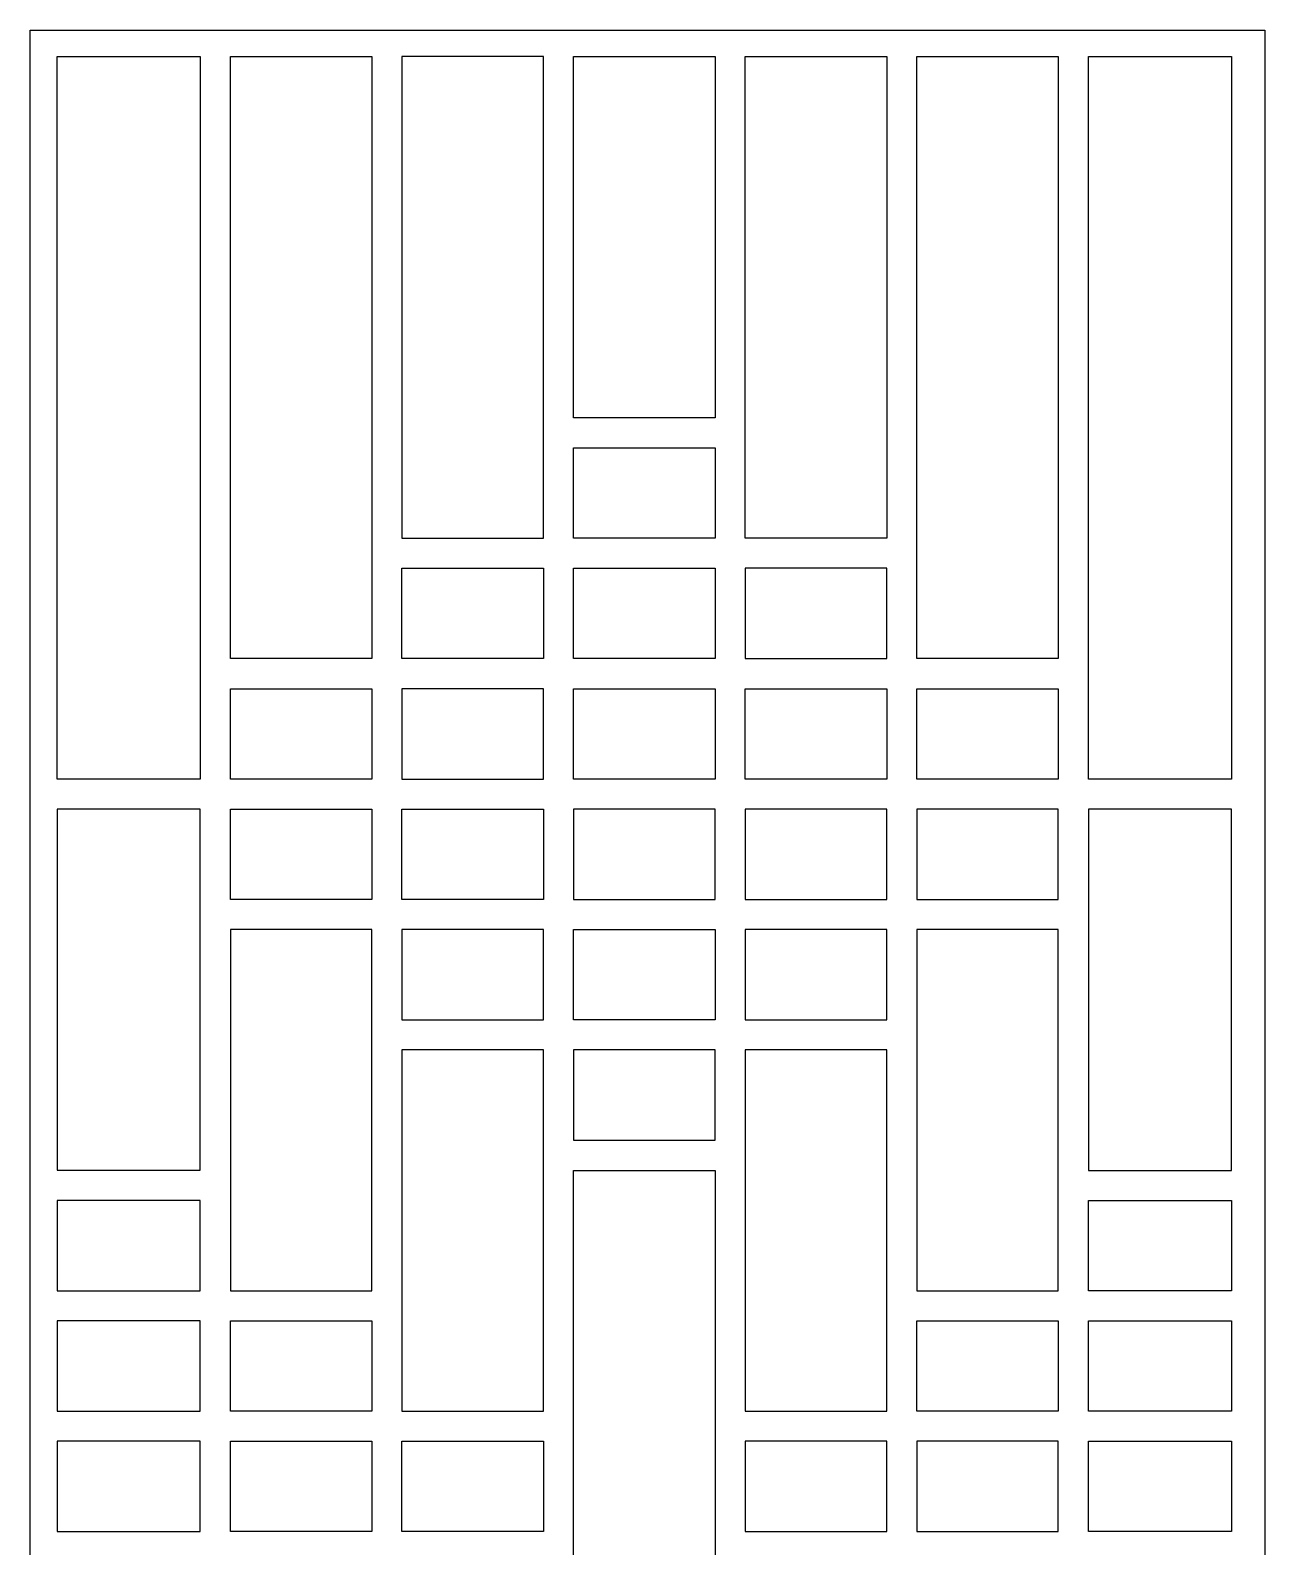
# Model space of a CAD drawing. Header units: centimetres. Extents: x -38 to 150, y -71 to 132.
# Drawn here: x 68.5 to 150.5, y 30.8 to 131.5 of the extents above; entities that cross this region are included whole.
import ezdxf

# ---------------------------------------------------------------- set-up
doc = ezdxf.new("R2010")
doc.units = ezdxf.units.CM
doc.header["$MEASUREMENT"] = 0
doc.layers.add('layer 1', color=7, linetype='Continuous')

msp = doc.modelspace()

# ---------------------------------------------------------------- linework, layer by layer
at = {"layer": 'layer 1', "color": 30}
for points, knots in [([(68.47246, -70.48552), (68.47246, -70.48552), (150.47246, -70.48552), (150.47246, -70.48552), (150.47246, -70.48552), (150.47246, -70.48552), (150.47246, 131.51458), (150.47246, 131.51458), (150.47246, 131.51458), (150.47246, 131.51458), (68.47246, 131.51458), (68.47246, 131.51458), (68.47246, 131.51458), (68.47246, 131.51458), (68.47246, -70.48552), (68.47246, -70.48552)], [0, 0, 0, 0, 0.2, 0.2, 0.2, 0.2, 0.4, 0.4, 0.4, 0.4, 0.6, 0.6, 0.6, 0.6, 1, 1, 1, 1]), ([(70.26091, 129.77183), (70.26091, 129.77183), (70.26091, 81.77182), (70.26091, 81.77182), (70.26091, 81.77182), (70.26091, 81.77182), (79.76093, 81.77182), (79.76093, 81.77182), (79.76093, 81.77182), (79.76093, 81.77182), (79.76093, 129.77182), (79.76093, 129.77182), (79.76093, 129.77182), (79.76093, 129.77182), (70.26091, 129.77183), (70.26091, 129.77183)], [0, 0, 0, 0, 0.2, 0.2, 0.2, 0.2, 0.4, 0.4, 0.4, 0.4, 0.6, 0.6, 0.6, 0.6, 1, 1, 1, 1]), ([(81.76093, 89.77183), (81.76093, 89.77183), (91.16093, 89.7718), (91.16093, 89.7718), (91.16093, 89.7718), (91.16093, 89.7718), (91.16093, 129.77182), (91.16093, 129.77182), (91.16093, 129.77182), (91.16093, 129.77182), (81.76093, 129.77182), (81.76093, 129.77182), (81.76093, 129.77182), (81.76093, 129.77182), (81.76093, 89.77183), (81.76093, 89.77183)], [0, 0, 0, 0, 0.2, 0.2, 0.2, 0.2, 0.4, 0.4, 0.4, 0.4, 0.6, 0.6, 0.6, 0.6, 1, 1, 1, 1]), ([(102.56093, 129.77182), (102.56093, 129.77182), (102.56088, 97.77181), (102.56088, 97.77181), (102.56088, 97.77181), (102.56088, 97.77181), (93.16092, 97.77181), (93.16092, 97.77181), (93.16092, 97.77181), (93.16092, 97.77181), (93.16093, 129.77182), (93.16093, 129.77182), (93.16093, 129.77182), (93.16093, 129.77182), (102.56093, 129.77182), (102.56093, 129.77182)], [0, 0, 0, 0, 0.2, 0.2, 0.2, 0.2, 0.4, 0.4, 0.4, 0.4, 0.6, 0.6, 0.6, 0.6, 1, 1, 1, 1]), ([(104.56093, 129.77182), (104.56093, 129.77182), (104.56093, 105.77181), (104.56093, 105.77181), (104.56093, 105.77181), (104.56093, 105.77181), (113.96093, 105.7718), (113.96093, 105.7718), (113.96093, 105.7718), (113.96093, 105.7718), (113.96093, 129.77182), (113.96093, 129.77182), (113.96093, 129.77182), (113.96093, 129.77182), (104.56093, 129.77182), (104.56093, 129.77182)], [0, 0, 0, 0, 0.2, 0.2, 0.2, 0.2, 0.4, 0.4, 0.4, 0.4, 0.6, 0.6, 0.6, 0.6, 1, 1, 1, 1]), ([(115.96092, 129.77182), (115.96092, 129.77182), (115.96093, 97.77182), (115.96093, 97.77182), (115.96093, 97.77182), (115.96093, 97.77182), (125.36093, 97.77182), (125.36093, 97.77182), (125.36093, 97.77182), (125.36093, 97.77182), (125.36093, 129.77182), (125.36093, 129.77182), (125.36093, 129.77182), (125.36093, 129.77182), (115.96092, 129.77182), (115.96092, 129.77182)], [0, 0, 0, 0, 0.2, 0.2, 0.2, 0.2, 0.4, 0.4, 0.4, 0.4, 0.6, 0.6, 0.6, 0.6, 1, 1, 1, 1]), ([(136.76092, 89.77181), (136.76092, 89.77181), (136.76092, 129.77182), (136.76092, 129.77182), (136.76092, 129.77182), (136.76092, 129.77182), (127.36092, 129.77182), (127.36092, 129.77182), (127.36092, 129.77182), (127.36092, 129.77182), (127.36093, 89.77181), (127.36093, 89.77181), (127.36093, 89.77181), (127.36093, 89.77181), (136.76092, 89.77181), (136.76092, 89.77181)], [0, 0, 0, 0, 0.2, 0.2, 0.2, 0.2, 0.4, 0.4, 0.4, 0.4, 0.6, 0.6, 0.6, 0.6, 1, 1, 1, 1]), ([(138.7609, 129.77182), (138.7609, 129.77182), (138.76092, 81.77182), (138.76092, 81.77182), (138.76092, 81.77182), (138.76092, 81.77182), (148.26094, 81.77182), (148.26094, 81.77182), (148.26094, 81.77182), (148.26094, 81.77182), (148.26094, 129.77182), (148.26094, 129.77182), (148.26094, 129.77182), (148.26094, 129.77182), (138.7609, 129.77182), (138.7609, 129.77182)], [0, 0, 0, 0, 0.2, 0.2, 0.2, 0.2, 0.4, 0.4, 0.4, 0.4, 0.6, 0.6, 0.6, 0.6, 1, 1, 1, 1]), ([(104.56096, 103.77181), (104.56096, 103.77181), (104.56093, 97.77181), (104.56093, 97.77181), (104.56093, 97.77181), (104.56093, 97.77181), (113.96093, 97.77179), (113.96093, 97.77179), (113.96093, 97.77179), (113.96093, 97.77179), (113.96093, 103.77181), (113.96093, 103.77181), (113.96093, 103.77181), (113.96093, 103.77181), (104.56096, 103.77181), (104.56096, 103.77181)], [0, 0, 0, 0, 0.2, 0.2, 0.2, 0.2, 0.4, 0.4, 0.4, 0.4, 0.6, 0.6, 0.6, 0.6, 1, 1, 1, 1]), ([(93.16093, 95.77181), (93.16093, 95.77181), (93.16088, 89.77181), (93.16088, 89.77181), (93.16088, 89.77181), (93.16088, 89.77181), (102.56093, 89.77182), (102.56093, 89.77182), (102.56093, 89.77182), (102.56093, 89.77182), (102.56092, 95.77181), (102.56092, 95.77181), (102.56092, 95.77181), (102.56092, 95.77181), (93.16093, 95.77181), (93.16093, 95.77181)], [0, 0, 0, 0, 0.2, 0.2, 0.2, 0.2, 0.4, 0.4, 0.4, 0.4, 0.6, 0.6, 0.6, 0.6, 1, 1, 1, 1]), ([(104.56093, 89.77182), (104.56093, 89.77182), (113.96092, 89.77181), (113.96092, 89.77181), (113.96092, 89.77181), (113.96092, 89.77181), (113.96093, 95.77181), (113.96093, 95.77181), (113.96093, 95.77181), (113.96093, 95.77181), (104.57093, 95.77181), (104.57093, 95.77181), (104.57093, 95.77181), (104.57093, 95.77181), (104.57091, 95.77181), (104.57091, 95.77181), (104.57091, 95.77181), (104.57091, 95.77181), (104.56093, 95.77181), (104.56093, 95.77181), (104.56093, 95.77181), (104.56093, 95.77181), (104.56093, 89.77182), (104.56093, 89.77182)], [0, 0, 0, 0, 0.142857143, 0.142857143, 0.142857143, 0.142857143, 0.285714286, 0.285714286, 0.285714286, 0.285714286, 0.428571429, 0.428571429, 0.428571429, 0.428571429, 0.571428571, 0.571428571, 0.571428571, 0.571428571, 0.714285714, 0.714285714, 0.714285714, 0.714285714, 1, 1, 1, 1]), ([(125.36093, 89.7718), (125.36093, 89.7718), (115.96094, 89.77179), (115.96094, 89.77179), (115.96094, 89.77179), (115.96094, 89.77179), (115.96093, 95.77179), (115.96093, 95.77179), (115.96093, 95.77179), (119.09426, 95.77179), (122.2276, 95.77179), (125.36093, 95.77179), (125.36093, 95.77179), (125.36093, 95.77179), (125.36093, 89.7718), (125.36093, 89.7718)], [0, 0, 0, 0, 0.2, 0.2, 0.2, 0.2, 0.4, 0.4, 0.4, 0.4, 0.6, 0.6, 0.6, 0.6, 1, 1, 1, 1]), ([(81.76091, 87.77181), (81.76091, 87.77181), (81.76093, 81.7718), (81.76093, 81.7718), (81.76093, 81.7718), (81.76093, 81.7718), (91.16093, 81.7718), (91.16093, 81.7718), (91.16093, 81.7718), (91.16093, 81.7718), (91.16093, 87.77181), (91.16093, 87.77181), (91.16093, 87.77181), (91.16093, 87.77181), (81.76091, 87.77181), (81.76091, 87.77181)], [0, 0, 0, 0, 0.2, 0.2, 0.2, 0.2, 0.4, 0.4, 0.4, 0.4, 0.6, 0.6, 0.6, 0.6, 1, 1, 1, 1]), ([(93.16093, 81.77181), (93.16093, 81.77181), (93.16093, 87.77181), (93.16093, 87.77181), (93.16093, 87.77181), (93.16093, 87.77181), (102.56093, 87.7718), (102.56093, 87.7718), (102.56093, 87.7718), (102.56093, 87.7718), (102.56092, 81.77181), (102.56092, 81.77181), (102.56092, 81.77181), (102.56092, 81.77181), (93.16093, 81.77181), (93.16093, 81.77181)], [0, 0, 0, 0, 0.2, 0.2, 0.2, 0.2, 0.4, 0.4, 0.4, 0.4, 0.6, 0.6, 0.6, 0.6, 1, 1, 1, 1]), ([(104.56092, 87.77181), (104.56092, 87.77181), (104.56094, 81.7718), (104.56094, 81.7718), (104.56094, 81.7718), (104.56094, 81.7718), (113.96093, 81.7718), (113.96093, 81.7718), (113.96093, 81.7718), (113.96093, 81.7718), (113.96093, 87.77181), (113.96093, 87.77181), (113.96093, 87.77181), (113.96093, 87.77181), (104.56092, 87.77181), (104.56092, 87.77181)], [0, 0, 0, 0, 0.2, 0.2, 0.2, 0.2, 0.4, 0.4, 0.4, 0.4, 0.6, 0.6, 0.6, 0.6, 1, 1, 1, 1]), ([(115.96095, 87.77181), (115.96095, 87.77181), (115.96092, 81.7718), (115.96092, 81.7718), (115.96092, 81.7718), (115.96092, 81.7718), (125.36093, 81.7718), (125.36093, 81.7718), (125.36093, 81.7718), (125.36093, 81.7718), (125.36093, 87.77188), (125.36093, 87.77188), (125.36093, 87.77188), (125.36093, 87.77188), (115.96095, 87.77181), (115.96095, 87.77181)], [0, 0, 0, 0, 0.2, 0.2, 0.2, 0.2, 0.4, 0.4, 0.4, 0.4, 0.6, 0.6, 0.6, 0.6, 1, 1, 1, 1]), ([(127.36093, 87.77181), (127.36093, 87.77181), (127.36091, 81.7718), (127.36091, 81.7718), (127.36091, 81.7718), (127.36091, 81.7718), (136.76093, 81.7718), (136.76093, 81.7718), (136.76093, 81.7718), (136.76093, 81.7718), (136.76094, 87.77181), (136.76094, 87.77181), (136.76094, 87.77181), (136.76094, 87.77181), (127.36093, 87.77181), (127.36093, 87.77181)], [0, 0, 0, 0, 0.2, 0.2, 0.2, 0.2, 0.4, 0.4, 0.4, 0.4, 0.6, 0.6, 0.6, 0.6, 1, 1, 1, 1]), ([(70.26091, 55.78004), (70.26091, 55.78004), (70.26091, 79.77185), (70.26091, 79.77185), (70.26091, 79.77185), (70.26091, 79.77185), (79.76093, 79.7719), (79.76093, 79.7719), (79.76093, 79.7719), (79.76093, 79.7719), (79.76092, 55.78004), (79.76092, 55.78004), (79.76092, 55.78004), (79.76092, 55.78004), (70.26091, 55.78004), (70.26091, 55.78004)], [0, 0, 0, 0, 0.2, 0.2, 0.2, 0.2, 0.4, 0.4, 0.4, 0.4, 0.6, 0.6, 0.6, 0.6, 1, 1, 1, 1]), ([(81.76093, 73.77183), (81.76093, 73.77183), (91.16093, 73.77183), (91.16093, 73.77183), (91.16093, 73.77183), (91.16093, 73.77183), (91.16093, 79.77181), (91.16093, 79.77181), (91.16093, 79.77181), (91.16093, 79.77181), (81.76093, 79.77183), (81.76093, 79.77183), (81.76093, 79.77183), (81.76093, 79.77183), (81.76093, 73.77183), (81.76093, 73.77183)], [0, 0, 0, 0, 0.2, 0.2, 0.2, 0.2, 0.4, 0.4, 0.4, 0.4, 0.6, 0.6, 0.6, 0.6, 1, 1, 1, 1]), ([(93.16092, 73.77183), (93.16092, 73.77183), (102.56093, 73.77183), (102.56093, 73.77183), (102.56093, 73.77183), (102.56093, 73.77183), (102.56093, 79.77181), (102.56093, 79.77181), (102.56093, 79.77181), (102.56093, 79.77181), (93.16092, 79.77185), (93.16092, 79.77185), (93.16092, 79.77185), (93.16092, 79.77185), (93.16092, 73.77183), (93.16092, 73.77183)], [0, 0, 0, 0, 0.2, 0.2, 0.2, 0.2, 0.4, 0.4, 0.4, 0.4, 0.6, 0.6, 0.6, 0.6, 1, 1, 1, 1]), ([(104.56092, 73.77179), (104.56092, 73.77179), (104.56094, 79.7718), (104.56094, 79.7718), (104.56094, 79.7718), (104.56094, 79.7718), (113.96093, 79.7718), (113.96093, 79.7718), (113.96093, 79.7718), (113.96093, 79.7718), (113.96093, 73.77179), (113.96093, 73.77179), (113.96093, 73.77179), (113.96093, 73.77179), (104.56092, 73.77179), (104.56092, 73.77179)], [0, 0, 0, 0, 0.2, 0.2, 0.2, 0.2, 0.4, 0.4, 0.4, 0.4, 0.6, 0.6, 0.6, 0.6, 1, 1, 1, 1]), ([(115.96098, 73.77179), (115.96098, 73.77179), (115.96095, 79.7718), (115.96095, 79.7718), (115.96095, 79.7718), (115.96095, 79.7718), (125.36096, 79.7718), (125.36096, 79.7718), (125.36096, 79.7718), (125.36096, 79.7718), (125.36096, 73.77172), (125.36096, 73.77172), (125.36096, 73.77172), (125.36096, 73.77172), (115.96098, 73.77179), (115.96098, 73.77179)], [0, 0, 0, 0, 0.2, 0.2, 0.2, 0.2, 0.4, 0.4, 0.4, 0.4, 0.6, 0.6, 0.6, 0.6, 1, 1, 1, 1]), ([(136.76094, 73.77183), (136.76094, 73.77183), (127.36092, 73.77183), (127.36092, 73.77183), (127.36092, 73.77183), (127.36092, 73.77183), (127.36092, 79.77185), (127.36092, 79.77185), (127.36092, 79.77185), (127.36092, 79.77185), (136.76093, 79.77178), (136.76093, 79.77178), (136.76093, 79.77178), (136.76093, 79.77178), (136.76094, 73.77183), (136.76094, 73.77183)], [0, 0, 0, 0, 0.2, 0.2, 0.2, 0.2, 0.4, 0.4, 0.4, 0.4, 0.6, 0.6, 0.6, 0.6, 1, 1, 1, 1]), ([(138.76094, 55.7718), (138.76094, 55.7718), (138.76093, 79.77178), (138.76093, 79.77178), (138.76093, 79.77178), (138.76093, 79.77178), (148.26091, 79.77181), (148.26091, 79.77181), (148.26091, 79.77181), (148.26091, 79.77181), (148.2609, 55.7718), (148.2609, 55.7718), (148.2609, 55.7718), (148.2609, 55.7718), (138.76094, 55.7718), (138.76094, 55.7718)], [0, 0, 0, 0, 0.2, 0.2, 0.2, 0.2, 0.4, 0.4, 0.4, 0.4, 0.6, 0.6, 0.6, 0.6, 1, 1, 1, 1]), ([(81.76093, 71.77183), (81.76093, 71.77183), (91.16093, 71.77183), (91.16093, 71.77183), (91.16093, 71.77183), (91.16093, 71.77183), (91.16093, 47.77177), (91.16093, 47.77177), (91.16093, 47.77177), (91.16093, 47.77177), (81.76093, 47.77178), (81.76093, 47.77178), (81.76093, 47.77178), (81.76093, 47.77178), (81.76093, 71.77183), (81.76093, 71.77183)], [0, 0, 0, 0, 0.2, 0.2, 0.2, 0.2, 0.4, 0.4, 0.4, 0.4, 0.6, 0.6, 0.6, 0.6, 1, 1, 1, 1]), ([(93.16093, 71.77181), (93.16093, 71.77181), (102.56094, 71.77183), (102.56094, 71.77183), (102.56094, 71.77183), (102.56094, 71.77183), (102.56093, 65.77183), (102.56093, 65.77183), (102.56093, 65.77183), (102.56093, 65.77183), (93.16093, 65.77183), (93.16093, 65.77183), (93.16093, 65.77183), (93.16093, 65.77183), (93.16093, 71.77181), (93.16093, 71.77181)], [0, 0, 0, 0, 0.2, 0.2, 0.2, 0.2, 0.4, 0.4, 0.4, 0.4, 0.6, 0.6, 0.6, 0.6, 1, 1, 1, 1]), ([(104.56094, 71.77184), (104.56094, 71.77184), (104.56096, 65.77178), (104.56096, 65.77178), (104.56096, 65.77178), (104.56096, 65.77178), (113.96095, 65.77178), (113.96095, 65.77178), (113.96095, 65.77178), (113.96095, 65.77178), (113.96095, 71.77179), (113.96095, 71.77179), (113.96095, 71.77179), (113.96095, 71.77179), (104.56094, 71.77184), (104.56094, 71.77184)], [0, 0, 0, 0, 0.2, 0.2, 0.2, 0.2, 0.4, 0.4, 0.4, 0.4, 0.6, 0.6, 0.6, 0.6, 1, 1, 1, 1]), ([(125.36093, 71.77178), (125.36093, 71.77178), (125.36093, 65.77183), (125.36093, 65.77183), (125.36093, 65.77183), (125.36093, 65.77183), (115.96092, 65.77182), (115.96092, 65.77182), (115.96092, 65.77182), (115.96092, 65.77182), (115.96092, 71.77183), (115.96092, 71.77183), (115.96092, 71.77183), (115.96092, 71.77183), (125.36093, 71.77178), (125.36093, 71.77178)], [0, 0, 0, 0, 0.2, 0.2, 0.2, 0.2, 0.4, 0.4, 0.4, 0.4, 0.6, 0.6, 0.6, 0.6, 1, 1, 1, 1]), ([(127.36092, 47.77177), (127.36092, 47.77177), (127.36092, 71.77188), (127.36092, 71.77188), (127.36092, 71.77188), (127.36092, 71.77188), (136.76094, 71.77183), (136.76094, 71.77183), (136.76094, 71.77183), (136.76094, 71.77183), (136.76094, 47.77177), (136.76094, 47.77177), (136.76094, 47.77177), (136.76094, 47.77177), (127.36092, 47.77177), (127.36092, 47.77177)], [0, 0, 0, 0, 0.2, 0.2, 0.2, 0.2, 0.4, 0.4, 0.4, 0.4, 0.6, 0.6, 0.6, 0.6, 1, 1, 1, 1]), ([(93.16093, 39.77177), (93.16093, 39.77177), (93.16094, 63.77183), (93.16094, 63.77183), (93.16094, 63.77183), (93.16094, 63.77183), (102.56093, 63.77189), (102.56093, 63.77189), (102.56093, 63.77189), (102.56093, 56.1052), (102.56093, 47.43849), (102.56093, 39.77177), (102.56093, 39.77177), (102.56093, 39.77177), (93.16093, 39.77177), (93.16093, 39.77177)], [0, 0, 0, 0, 0.2, 0.2, 0.2, 0.2, 0.4, 0.4, 0.4, 0.4, 0.6, 0.6, 0.6, 0.6, 1, 1, 1, 1]), ([(113.96093, 57.77183), (113.96093, 57.77183), (104.56093, 57.77183), (104.56093, 57.77183), (104.56093, 57.77183), (104.56093, 57.77183), (104.56093, 63.77183), (104.56093, 63.77183), (104.56093, 63.77183), (104.56093, 63.77183), (104.57092, 63.77183), (104.57092, 63.77183), (104.57092, 63.77183), (104.57092, 63.77183), (104.57093, 63.77183), (104.57093, 63.77183), (104.57093, 63.77183), (104.57093, 63.77183), (113.96093, 63.77189), (113.96093, 63.77189), (113.96093, 63.77189), (113.96093, 63.77189), (113.96093, 57.77183), (113.96093, 57.77183)], [0, 0, 0, 0, 0.142857143, 0.142857143, 0.142857143, 0.142857143, 0.285714286, 0.285714286, 0.285714286, 0.285714286, 0.428571429, 0.428571429, 0.428571429, 0.428571429, 0.571428571, 0.571428571, 0.571428571, 0.571428571, 0.714285714, 0.714285714, 0.714285714, 0.714285714, 1, 1, 1, 1]), ([(115.96095, 39.77177), (115.96095, 47.77183), (115.96093, 55.77186), (115.96093, 63.77188), (115.96093, 63.77188), (115.96093, 63.77188), (125.36093, 63.77183), (125.36093, 63.77183), (125.36093, 63.77183), (125.36093, 55.77182), (125.36093, 47.77181), (125.36093, 39.77177), (125.36093, 39.77177), (125.36093, 39.77177), (115.96095, 39.77177), (115.96095, 39.77177)], [0, 0, 0, 0, 0.2, 0.2, 0.2, 0.2, 0.4, 0.4, 0.4, 0.4, 0.6, 0.6, 0.6, 0.6, 1, 1, 1, 1]), ([(113.96093, 5.77175), (113.96093, 22.43841), (113.96093, 39.10517), (113.96093, 55.77183), (113.96093, 55.77183), (113.96093, 55.77183), (104.5609, 55.77183), (104.5609, 55.77183), (104.5609, 55.77183), (104.5609, 39.10514), (104.5609, 22.43844), (104.5609, 5.77175), (104.5609, 5.77175), (104.5609, 5.77175), (113.96093, 5.77175), (113.96093, 5.77175)], [0, 0, 0, 0, 0.2, 0.2, 0.2, 0.2, 0.4, 0.4, 0.4, 0.4, 0.6, 0.6, 0.6, 0.6, 1, 1, 1, 1]), ([(70.2609, 47.7718), (70.2609, 47.7718), (70.26093, 53.7718), (70.26093, 53.7718), (70.26093, 53.7718), (70.26093, 53.7718), (79.76228, 53.7718), (79.76228, 53.7718), (79.76228, 53.7718), (79.76228, 53.7718), (79.76231, 47.7718), (79.76231, 47.7718), (79.76231, 47.7718), (79.76231, 47.7718), (70.2609, 47.7718), (70.2609, 47.7718)], [0, 0, 0, 0, 0.2, 0.2, 0.2, 0.2, 0.4, 0.4, 0.4, 0.4, 0.6, 0.6, 0.6, 0.6, 1, 1, 1, 1]), ([(148.26234, 47.7718), (148.26234, 47.7718), (148.26231, 53.7718), (148.26231, 53.7718), (148.26231, 53.7718), (148.26231, 53.7718), (138.76096, 53.7718), (138.76096, 53.7718), (138.76096, 53.7718), (138.76096, 53.7718), (138.76093, 47.7718), (138.76093, 47.7718), (138.76093, 47.7718), (138.76093, 47.7718), (148.26234, 47.7718), (148.26234, 47.7718)], [0, 0, 0, 0, 0.2, 0.2, 0.2, 0.2, 0.4, 0.4, 0.4, 0.4, 0.6, 0.6, 0.6, 0.6, 1, 1, 1, 1]), ([(70.2609, 39.77181), (70.2609, 39.77181), (70.2609, 45.77179), (70.2609, 45.77179), (70.2609, 45.77179), (70.2609, 45.77179), (70.27099, 45.7718), (70.27099, 45.7718), (70.27099, 45.7718), (70.27099, 45.7718), (70.27101, 45.7718), (70.27101, 45.7718), (70.27101, 45.7718), (70.27101, 45.7718), (79.76231, 45.77177), (79.76231, 45.77177), (79.76231, 45.77177), (79.76231, 45.77177), (79.76231, 39.77181), (79.76231, 39.77181), (79.76231, 39.77181), (79.76231, 39.77181), (70.2609, 39.77181), (70.2609, 39.77181)], [0, 0, 0, 0, 0.142857143, 0.142857143, 0.142857143, 0.142857143, 0.285714286, 0.285714286, 0.285714286, 0.285714286, 0.428571429, 0.428571429, 0.428571429, 0.428571429, 0.571428571, 0.571428571, 0.571428571, 0.571428571, 0.714285714, 0.714285714, 0.714285714, 0.714285714, 1, 1, 1, 1]), ([(81.7623, 45.77177), (81.7623, 45.77177), (81.76231, 39.77178), (81.76231, 39.77178), (81.76231, 39.77178), (81.76231, 39.77178), (91.16231, 39.77177), (91.16231, 39.77177), (91.16231, 39.77177), (91.16231, 39.77177), (91.16231, 45.77177), (91.16231, 45.77177), (91.16231, 45.77177), (91.16231, 45.77177), (81.7623, 45.77177), (81.7623, 45.77177)], [0, 0, 0, 0, 0.2, 0.2, 0.2, 0.2, 0.4, 0.4, 0.4, 0.4, 0.6, 0.6, 0.6, 0.6, 1, 1, 1, 1]), ([(127.36093, 45.77176), (127.36093, 45.77176), (127.36093, 39.77176), (127.36093, 39.77176), (127.36093, 39.77176), (127.36093, 39.77176), (136.76093, 39.77177), (136.76093, 39.77177), (136.76093, 39.77177), (136.76093, 39.77177), (136.76092, 45.77176), (136.76092, 45.77176), (136.76092, 45.77176), (136.76092, 45.77176), (127.36093, 45.77176), (127.36093, 45.77176)], [0, 0, 0, 0, 0.2, 0.2, 0.2, 0.2, 0.4, 0.4, 0.4, 0.4, 0.6, 0.6, 0.6, 0.6, 1, 1, 1, 1]), ([(148.26234, 39.77181), (148.26234, 39.77181), (148.26234, 45.7718), (148.26234, 45.7718), (148.26234, 45.7718), (148.26234, 45.7718), (148.25225, 45.7718), (148.25225, 45.7718), (148.25225, 45.7718), (148.25225, 45.7718), (148.25223, 45.7718), (148.25223, 45.7718), (148.25223, 45.7718), (148.25223, 45.7718), (138.77104, 45.7718), (138.77104, 45.7718), (138.77104, 45.7718), (138.77104, 45.7718), (138.77102, 45.7718), (138.77102, 45.7718), (138.77102, 45.7718), (138.77102, 45.7718), (138.76093, 45.7718), (138.76093, 45.7718), (138.76093, 45.7718), (138.76093, 45.7718), (138.76093, 39.77181), (138.76093, 39.77181), (138.76093, 39.77181), (138.76093, 39.77181), (148.26234, 39.77181), (148.26234, 39.77181)], [0, 0, 0, 0, 0.111111111, 0.111111111, 0.111111111, 0.111111111, 0.222222222, 0.222222222, 0.222222222, 0.222222222, 0.333333333, 0.333333333, 0.333333333, 0.333333333, 0.444444444, 0.444444444, 0.444444444, 0.444444444, 0.555555556, 0.555555556, 0.555555556, 0.555555556, 0.666666667, 0.666666667, 0.666666667, 0.666666667, 0.777777778, 0.777777778, 0.777777778, 0.777777778, 1, 1, 1, 1]), ([(70.26091, 31.77179), (70.26091, 31.77179), (70.26089, 37.7718), (70.26089, 37.7718), (70.26089, 37.7718), (70.26089, 37.7718), (79.76231, 37.7718), (79.76231, 37.7718), (79.76231, 37.7718), (79.76231, 37.7718), (79.76229, 31.77179), (79.76229, 31.77179), (79.76229, 31.77179), (79.76229, 31.77179), (70.26091, 31.77179), (70.26091, 31.77179)], [0, 0, 0, 0, 0.2, 0.2, 0.2, 0.2, 0.4, 0.4, 0.4, 0.4, 0.6, 0.6, 0.6, 0.6, 1, 1, 1, 1]), ([(91.16231, 31.77177), (91.16231, 31.77177), (91.16231, 37.77177), (91.16231, 37.77177), (91.16231, 37.77177), (91.16231, 37.77177), (81.76231, 37.77176), (81.76231, 37.77176), (81.76231, 37.77176), (81.76231, 37.77176), (81.76232, 31.77177), (81.76232, 31.77177), (81.76232, 31.77177), (81.76232, 31.77177), (91.16231, 31.77177), (91.16231, 31.77177)], [0, 0, 0, 0, 0.2, 0.2, 0.2, 0.2, 0.4, 0.4, 0.4, 0.4, 0.6, 0.6, 0.6, 0.6, 1, 1, 1, 1]), ([(102.56233, 37.77177), (102.56233, 37.77177), (93.1623, 37.77177), (93.1623, 37.77177), (93.1623, 37.77177), (93.1623, 37.77177), (93.16231, 31.77176), (93.16231, 31.77176), (93.16231, 31.77176), (93.16231, 31.77176), (102.56231, 31.77176), (102.56231, 31.77176), (102.56231, 31.77176), (102.56231, 31.77176), (102.56233, 37.77177), (102.56233, 37.77177)], [0, 0, 0, 0, 0.2, 0.2, 0.2, 0.2, 0.4, 0.4, 0.4, 0.4, 0.6, 0.6, 0.6, 0.6, 1, 1, 1, 1]), ([(125.36094, 37.77177), (125.36094, 37.77177), (125.36093, 31.77176), (125.36093, 31.77176), (125.36093, 31.77176), (125.36093, 31.77176), (115.96093, 31.77176), (115.96093, 31.77176), (115.96093, 31.77176), (115.96093, 31.77176), (115.96091, 37.77177), (115.96091, 37.77177), (115.96091, 37.77177), (115.96091, 37.77177), (125.36094, 37.77177), (125.36094, 37.77177)], [0, 0, 0, 0, 0.2, 0.2, 0.2, 0.2, 0.4, 0.4, 0.4, 0.4, 0.6, 0.6, 0.6, 0.6, 1, 1, 1, 1]), ([(127.36093, 31.77177), (127.36093, 31.77177), (127.36093, 37.77177), (127.36093, 37.77177), (127.36093, 37.77177), (127.36093, 37.77177), (136.76093, 37.77176), (136.76093, 37.77176), (136.76093, 37.77176), (136.76093, 37.77176), (136.76092, 31.77177), (136.76092, 31.77177), (136.76092, 31.77177), (136.76092, 31.77177), (127.36093, 31.77177), (127.36093, 31.77177)], [0, 0, 0, 0, 0.2, 0.2, 0.2, 0.2, 0.4, 0.4, 0.4, 0.4, 0.6, 0.6, 0.6, 0.6, 1, 1, 1, 1]), ([(148.26233, 31.77179), (148.26233, 31.77179), (148.26235, 37.7718), (148.26235, 37.7718), (148.26235, 37.7718), (148.26235, 37.7718), (138.76093, 37.7718), (138.76093, 37.7718), (138.76093, 37.7718), (138.76093, 37.7718), (138.76095, 31.77179), (138.76095, 31.77179), (138.76095, 31.77179), (138.76095, 31.77179), (148.26233, 31.77179), (148.26233, 31.77179)], [0, 0, 0, 0, 0.2, 0.2, 0.2, 0.2, 0.4, 0.4, 0.4, 0.4, 0.6, 0.6, 0.6, 0.6, 1, 1, 1, 1])]:
    msp.add_open_spline(points, degree=3, knots=knots, dxfattribs=at)
at = {"layer": 'layer 1', "color": 250, "lineweight": 9}
for points, knots in [([(68.47246, -70.48552), (68.47246, -70.48552), (150.47246, -70.48552), (150.47246, -70.48552), (150.47246, -70.48552), (150.47246, -70.48552), (150.47246, 131.51458), (150.47246, 131.51458), (150.47246, 131.51458), (150.47246, 131.51458), (68.47246, 131.51458), (68.47246, 131.51458), (68.47246, 131.51458), (68.47246, 131.51458), (68.47246, -70.48552), (68.47246, -70.48552)], [0, 0, 0, 0, 0.2, 0.2, 0.2, 0.2, 0.4, 0.4, 0.4, 0.4, 0.6, 0.6, 0.6, 0.6, 1, 1, 1, 1]), ([(70.26091, 129.77183), (70.26091, 129.77183), (70.26091, 81.77182), (70.26091, 81.77182), (70.26091, 81.77182), (70.26091, 81.77182), (79.76093, 81.77182), (79.76093, 81.77182), (79.76093, 81.77182), (79.76093, 81.77182), (79.76093, 129.77182), (79.76093, 129.77182), (79.76093, 129.77182), (79.76093, 129.77182), (70.26091, 129.77183), (70.26091, 129.77183)], [0, 0, 0, 0, 0.2, 0.2, 0.2, 0.2, 0.4, 0.4, 0.4, 0.4, 0.6, 0.6, 0.6, 0.6, 1, 1, 1, 1]), ([(81.76093, 89.77183), (81.76093, 89.77183), (91.16093, 89.7718), (91.16093, 89.7718), (91.16093, 89.7718), (91.16093, 89.7718), (91.16093, 129.77182), (91.16093, 129.77182), (91.16093, 129.77182), (91.16093, 129.77182), (81.76093, 129.77182), (81.76093, 129.77182), (81.76093, 129.77182), (81.76093, 129.77182), (81.76093, 89.77183), (81.76093, 89.77183)], [0, 0, 0, 0, 0.2, 0.2, 0.2, 0.2, 0.4, 0.4, 0.4, 0.4, 0.6, 0.6, 0.6, 0.6, 1, 1, 1, 1]), ([(102.56093, 129.77182), (102.56093, 129.77182), (102.56088, 97.77181), (102.56088, 97.77181), (102.56088, 97.77181), (102.56088, 97.77181), (93.16092, 97.77181), (93.16092, 97.77181), (93.16092, 97.77181), (93.16092, 97.77181), (93.16093, 129.77182), (93.16093, 129.77182), (93.16093, 129.77182), (93.16093, 129.77182), (102.56093, 129.77182), (102.56093, 129.77182)], [0, 0, 0, 0, 0.2, 0.2, 0.2, 0.2, 0.4, 0.4, 0.4, 0.4, 0.6, 0.6, 0.6, 0.6, 1, 1, 1, 1]), ([(104.56093, 129.77182), (104.56093, 129.77182), (104.56093, 105.77181), (104.56093, 105.77181), (104.56093, 105.77181), (104.56093, 105.77181), (113.96093, 105.7718), (113.96093, 105.7718), (113.96093, 105.7718), (113.96093, 105.7718), (113.96093, 129.77182), (113.96093, 129.77182), (113.96093, 129.77182), (113.96093, 129.77182), (104.56093, 129.77182), (104.56093, 129.77182)], [0, 0, 0, 0, 0.2, 0.2, 0.2, 0.2, 0.4, 0.4, 0.4, 0.4, 0.6, 0.6, 0.6, 0.6, 1, 1, 1, 1]), ([(115.96092, 129.77182), (115.96092, 129.77182), (115.96093, 97.77182), (115.96093, 97.77182), (115.96093, 97.77182), (115.96093, 97.77182), (125.36093, 97.77182), (125.36093, 97.77182), (125.36093, 97.77182), (125.36093, 97.77182), (125.36093, 129.77182), (125.36093, 129.77182), (125.36093, 129.77182), (125.36093, 129.77182), (115.96092, 129.77182), (115.96092, 129.77182)], [0, 0, 0, 0, 0.2, 0.2, 0.2, 0.2, 0.4, 0.4, 0.4, 0.4, 0.6, 0.6, 0.6, 0.6, 1, 1, 1, 1]), ([(136.76092, 89.77181), (136.76092, 89.77181), (136.76092, 129.77182), (136.76092, 129.77182), (136.76092, 129.77182), (136.76092, 129.77182), (127.36092, 129.77182), (127.36092, 129.77182), (127.36092, 129.77182), (127.36092, 129.77182), (127.36093, 89.77181), (127.36093, 89.77181), (127.36093, 89.77181), (127.36093, 89.77181), (136.76092, 89.77181), (136.76092, 89.77181)], [0, 0, 0, 0, 0.2, 0.2, 0.2, 0.2, 0.4, 0.4, 0.4, 0.4, 0.6, 0.6, 0.6, 0.6, 1, 1, 1, 1]), ([(138.7609, 129.77182), (138.7609, 129.77182), (138.76092, 81.77182), (138.76092, 81.77182), (138.76092, 81.77182), (138.76092, 81.77182), (148.26094, 81.77182), (148.26094, 81.77182), (148.26094, 81.77182), (148.26094, 81.77182), (148.26094, 129.77182), (148.26094, 129.77182), (148.26094, 129.77182), (148.26094, 129.77182), (138.7609, 129.77182), (138.7609, 129.77182)], [0, 0, 0, 0, 0.2, 0.2, 0.2, 0.2, 0.4, 0.4, 0.4, 0.4, 0.6, 0.6, 0.6, 0.6, 1, 1, 1, 1]), ([(104.56096, 103.77181), (104.56096, 103.77181), (104.56093, 97.77181), (104.56093, 97.77181), (104.56093, 97.77181), (104.56093, 97.77181), (113.96093, 97.77179), (113.96093, 97.77179), (113.96093, 97.77179), (113.96093, 97.77179), (113.96093, 103.77181), (113.96093, 103.77181), (113.96093, 103.77181), (113.96093, 103.77181), (104.56096, 103.77181), (104.56096, 103.77181)], [0, 0, 0, 0, 0.2, 0.2, 0.2, 0.2, 0.4, 0.4, 0.4, 0.4, 0.6, 0.6, 0.6, 0.6, 1, 1, 1, 1]), ([(93.16093, 95.77181), (93.16093, 95.77181), (93.16088, 89.77181), (93.16088, 89.77181), (93.16088, 89.77181), (93.16088, 89.77181), (102.56093, 89.77182), (102.56093, 89.77182), (102.56093, 89.77182), (102.56093, 89.77182), (102.56092, 95.77181), (102.56092, 95.77181), (102.56092, 95.77181), (102.56092, 95.77181), (93.16093, 95.77181), (93.16093, 95.77181)], [0, 0, 0, 0, 0.2, 0.2, 0.2, 0.2, 0.4, 0.4, 0.4, 0.4, 0.6, 0.6, 0.6, 0.6, 1, 1, 1, 1]), ([(104.56093, 89.77182), (104.56093, 89.77182), (113.96092, 89.77181), (113.96092, 89.77181), (113.96092, 89.77181), (113.96092, 89.77181), (113.96093, 95.77181), (113.96093, 95.77181), (113.96093, 95.77181), (113.96093, 95.77181), (104.57093, 95.77181), (104.57093, 95.77181), (104.57093, 95.77181), (104.57093, 95.77181), (104.57091, 95.77181), (104.57091, 95.77181), (104.57091, 95.77181), (104.57091, 95.77181), (104.56093, 95.77181), (104.56093, 95.77181), (104.56093, 95.77181), (104.56093, 95.77181), (104.56093, 89.77182), (104.56093, 89.77182)], [0, 0, 0, 0, 0.142857143, 0.142857143, 0.142857143, 0.142857143, 0.285714286, 0.285714286, 0.285714286, 0.285714286, 0.428571429, 0.428571429, 0.428571429, 0.428571429, 0.571428571, 0.571428571, 0.571428571, 0.571428571, 0.714285714, 0.714285714, 0.714285714, 0.714285714, 1, 1, 1, 1]), ([(125.36093, 89.7718), (125.36093, 89.7718), (115.96094, 89.77179), (115.96094, 89.77179), (115.96094, 89.77179), (115.96094, 89.77179), (115.96093, 95.77179), (115.96093, 95.77179), (115.96093, 95.77179), (119.09426, 95.77179), (122.2276, 95.77179), (125.36093, 95.77179), (125.36093, 95.77179), (125.36093, 95.77179), (125.36093, 89.7718), (125.36093, 89.7718)], [0, 0, 0, 0, 0.2, 0.2, 0.2, 0.2, 0.4, 0.4, 0.4, 0.4, 0.6, 0.6, 0.6, 0.6, 1, 1, 1, 1]), ([(81.76091, 87.77181), (81.76091, 87.77181), (81.76093, 81.7718), (81.76093, 81.7718), (81.76093, 81.7718), (81.76093, 81.7718), (91.16093, 81.7718), (91.16093, 81.7718), (91.16093, 81.7718), (91.16093, 81.7718), (91.16093, 87.77181), (91.16093, 87.77181), (91.16093, 87.77181), (91.16093, 87.77181), (81.76091, 87.77181), (81.76091, 87.77181)], [0, 0, 0, 0, 0.2, 0.2, 0.2, 0.2, 0.4, 0.4, 0.4, 0.4, 0.6, 0.6, 0.6, 0.6, 1, 1, 1, 1]), ([(93.16093, 81.77181), (93.16093, 81.77181), (93.16093, 87.77181), (93.16093, 87.77181), (93.16093, 87.77181), (93.16093, 87.77181), (102.56093, 87.7718), (102.56093, 87.7718), (102.56093, 87.7718), (102.56093, 87.7718), (102.56092, 81.77181), (102.56092, 81.77181), (102.56092, 81.77181), (102.56092, 81.77181), (93.16093, 81.77181), (93.16093, 81.77181)], [0, 0, 0, 0, 0.2, 0.2, 0.2, 0.2, 0.4, 0.4, 0.4, 0.4, 0.6, 0.6, 0.6, 0.6, 1, 1, 1, 1]), ([(104.56092, 87.77181), (104.56092, 87.77181), (104.56094, 81.7718), (104.56094, 81.7718), (104.56094, 81.7718), (104.56094, 81.7718), (113.96093, 81.7718), (113.96093, 81.7718), (113.96093, 81.7718), (113.96093, 81.7718), (113.96093, 87.77181), (113.96093, 87.77181), (113.96093, 87.77181), (113.96093, 87.77181), (104.56092, 87.77181), (104.56092, 87.77181)], [0, 0, 0, 0, 0.2, 0.2, 0.2, 0.2, 0.4, 0.4, 0.4, 0.4, 0.6, 0.6, 0.6, 0.6, 1, 1, 1, 1]), ([(115.96095, 87.77181), (115.96095, 87.77181), (115.96092, 81.7718), (115.96092, 81.7718), (115.96092, 81.7718), (115.96092, 81.7718), (125.36093, 81.7718), (125.36093, 81.7718), (125.36093, 81.7718), (125.36093, 81.7718), (125.36093, 87.77188), (125.36093, 87.77188), (125.36093, 87.77188), (125.36093, 87.77188), (115.96095, 87.77181), (115.96095, 87.77181)], [0, 0, 0, 0, 0.2, 0.2, 0.2, 0.2, 0.4, 0.4, 0.4, 0.4, 0.6, 0.6, 0.6, 0.6, 1, 1, 1, 1]), ([(127.36093, 87.77181), (127.36093, 87.77181), (127.36091, 81.7718), (127.36091, 81.7718), (127.36091, 81.7718), (127.36091, 81.7718), (136.76093, 81.7718), (136.76093, 81.7718), (136.76093, 81.7718), (136.76093, 81.7718), (136.76094, 87.77181), (136.76094, 87.77181), (136.76094, 87.77181), (136.76094, 87.77181), (127.36093, 87.77181), (127.36093, 87.77181)], [0, 0, 0, 0, 0.2, 0.2, 0.2, 0.2, 0.4, 0.4, 0.4, 0.4, 0.6, 0.6, 0.6, 0.6, 1, 1, 1, 1]), ([(70.26091, 55.78004), (70.26091, 55.78004), (70.26091, 79.77185), (70.26091, 79.77185), (70.26091, 79.77185), (70.26091, 79.77185), (79.76093, 79.7719), (79.76093, 79.7719), (79.76093, 79.7719), (79.76093, 79.7719), (79.76092, 55.78004), (79.76092, 55.78004), (79.76092, 55.78004), (79.76092, 55.78004), (70.26091, 55.78004), (70.26091, 55.78004)], [0, 0, 0, 0, 0.2, 0.2, 0.2, 0.2, 0.4, 0.4, 0.4, 0.4, 0.6, 0.6, 0.6, 0.6, 1, 1, 1, 1]), ([(81.76093, 73.77183), (81.76093, 73.77183), (91.16093, 73.77183), (91.16093, 73.77183), (91.16093, 73.77183), (91.16093, 73.77183), (91.16093, 79.77181), (91.16093, 79.77181), (91.16093, 79.77181), (91.16093, 79.77181), (81.76093, 79.77183), (81.76093, 79.77183), (81.76093, 79.77183), (81.76093, 79.77183), (81.76093, 73.77183), (81.76093, 73.77183)], [0, 0, 0, 0, 0.2, 0.2, 0.2, 0.2, 0.4, 0.4, 0.4, 0.4, 0.6, 0.6, 0.6, 0.6, 1, 1, 1, 1]), ([(93.16092, 73.77183), (93.16092, 73.77183), (102.56093, 73.77183), (102.56093, 73.77183), (102.56093, 73.77183), (102.56093, 73.77183), (102.56093, 79.77181), (102.56093, 79.77181), (102.56093, 79.77181), (102.56093, 79.77181), (93.16092, 79.77185), (93.16092, 79.77185), (93.16092, 79.77185), (93.16092, 79.77185), (93.16092, 73.77183), (93.16092, 73.77183)], [0, 0, 0, 0, 0.2, 0.2, 0.2, 0.2, 0.4, 0.4, 0.4, 0.4, 0.6, 0.6, 0.6, 0.6, 1, 1, 1, 1]), ([(104.56092, 73.77179), (104.56092, 73.77179), (104.56094, 79.7718), (104.56094, 79.7718), (104.56094, 79.7718), (104.56094, 79.7718), (113.96093, 79.7718), (113.96093, 79.7718), (113.96093, 79.7718), (113.96093, 79.7718), (113.96093, 73.77179), (113.96093, 73.77179), (113.96093, 73.77179), (113.96093, 73.77179), (104.56092, 73.77179), (104.56092, 73.77179)], [0, 0, 0, 0, 0.2, 0.2, 0.2, 0.2, 0.4, 0.4, 0.4, 0.4, 0.6, 0.6, 0.6, 0.6, 1, 1, 1, 1]), ([(115.96098, 73.77179), (115.96098, 73.77179), (115.96095, 79.7718), (115.96095, 79.7718), (115.96095, 79.7718), (115.96095, 79.7718), (125.36096, 79.7718), (125.36096, 79.7718), (125.36096, 79.7718), (125.36096, 79.7718), (125.36096, 73.77172), (125.36096, 73.77172), (125.36096, 73.77172), (125.36096, 73.77172), (115.96098, 73.77179), (115.96098, 73.77179)], [0, 0, 0, 0, 0.2, 0.2, 0.2, 0.2, 0.4, 0.4, 0.4, 0.4, 0.6, 0.6, 0.6, 0.6, 1, 1, 1, 1]), ([(136.76094, 73.77183), (136.76094, 73.77183), (127.36092, 73.77183), (127.36092, 73.77183), (127.36092, 73.77183), (127.36092, 73.77183), (127.36092, 79.77185), (127.36092, 79.77185), (127.36092, 79.77185), (127.36092, 79.77185), (136.76093, 79.77178), (136.76093, 79.77178), (136.76093, 79.77178), (136.76093, 79.77178), (136.76094, 73.77183), (136.76094, 73.77183)], [0, 0, 0, 0, 0.2, 0.2, 0.2, 0.2, 0.4, 0.4, 0.4, 0.4, 0.6, 0.6, 0.6, 0.6, 1, 1, 1, 1]), ([(138.76094, 55.7718), (138.76094, 55.7718), (138.76093, 79.77178), (138.76093, 79.77178), (138.76093, 79.77178), (138.76093, 79.77178), (148.26091, 79.77181), (148.26091, 79.77181), (148.26091, 79.77181), (148.26091, 79.77181), (148.2609, 55.7718), (148.2609, 55.7718), (148.2609, 55.7718), (148.2609, 55.7718), (138.76094, 55.7718), (138.76094, 55.7718)], [0, 0, 0, 0, 0.2, 0.2, 0.2, 0.2, 0.4, 0.4, 0.4, 0.4, 0.6, 0.6, 0.6, 0.6, 1, 1, 1, 1]), ([(81.76093, 71.77183), (81.76093, 71.77183), (91.16093, 71.77183), (91.16093, 71.77183), (91.16093, 71.77183), (91.16093, 71.77183), (91.16093, 47.77177), (91.16093, 47.77177), (91.16093, 47.77177), (91.16093, 47.77177), (81.76093, 47.77178), (81.76093, 47.77178), (81.76093, 47.77178), (81.76093, 47.77178), (81.76093, 71.77183), (81.76093, 71.77183)], [0, 0, 0, 0, 0.2, 0.2, 0.2, 0.2, 0.4, 0.4, 0.4, 0.4, 0.6, 0.6, 0.6, 0.6, 1, 1, 1, 1]), ([(93.16093, 71.77181), (93.16093, 71.77181), (102.56094, 71.77183), (102.56094, 71.77183), (102.56094, 71.77183), (102.56094, 71.77183), (102.56093, 65.77183), (102.56093, 65.77183), (102.56093, 65.77183), (102.56093, 65.77183), (93.16093, 65.77183), (93.16093, 65.77183), (93.16093, 65.77183), (93.16093, 65.77183), (93.16093, 71.77181), (93.16093, 71.77181)], [0, 0, 0, 0, 0.2, 0.2, 0.2, 0.2, 0.4, 0.4, 0.4, 0.4, 0.6, 0.6, 0.6, 0.6, 1, 1, 1, 1]), ([(104.56094, 71.77184), (104.56094, 71.77184), (104.56096, 65.77178), (104.56096, 65.77178), (104.56096, 65.77178), (104.56096, 65.77178), (113.96095, 65.77178), (113.96095, 65.77178), (113.96095, 65.77178), (113.96095, 65.77178), (113.96095, 71.77179), (113.96095, 71.77179), (113.96095, 71.77179), (113.96095, 71.77179), (104.56094, 71.77184), (104.56094, 71.77184)], [0, 0, 0, 0, 0.2, 0.2, 0.2, 0.2, 0.4, 0.4, 0.4, 0.4, 0.6, 0.6, 0.6, 0.6, 1, 1, 1, 1]), ([(125.36093, 71.77178), (125.36093, 71.77178), (125.36093, 65.77183), (125.36093, 65.77183), (125.36093, 65.77183), (125.36093, 65.77183), (115.96092, 65.77182), (115.96092, 65.77182), (115.96092, 65.77182), (115.96092, 65.77182), (115.96092, 71.77183), (115.96092, 71.77183), (115.96092, 71.77183), (115.96092, 71.77183), (125.36093, 71.77178), (125.36093, 71.77178)], [0, 0, 0, 0, 0.2, 0.2, 0.2, 0.2, 0.4, 0.4, 0.4, 0.4, 0.6, 0.6, 0.6, 0.6, 1, 1, 1, 1]), ([(127.36092, 47.77177), (127.36092, 47.77177), (127.36092, 71.77188), (127.36092, 71.77188), (127.36092, 71.77188), (127.36092, 71.77188), (136.76094, 71.77183), (136.76094, 71.77183), (136.76094, 71.77183), (136.76094, 71.77183), (136.76094, 47.77177), (136.76094, 47.77177), (136.76094, 47.77177), (136.76094, 47.77177), (127.36092, 47.77177), (127.36092, 47.77177)], [0, 0, 0, 0, 0.2, 0.2, 0.2, 0.2, 0.4, 0.4, 0.4, 0.4, 0.6, 0.6, 0.6, 0.6, 1, 1, 1, 1]), ([(93.16093, 39.77177), (93.16093, 39.77177), (93.16094, 63.77183), (93.16094, 63.77183), (93.16094, 63.77183), (93.16094, 63.77183), (102.56093, 63.77189), (102.56093, 63.77189), (102.56093, 63.77189), (102.56093, 56.1052), (102.56093, 47.43849), (102.56093, 39.77177), (102.56093, 39.77177), (102.56093, 39.77177), (93.16093, 39.77177), (93.16093, 39.77177)], [0, 0, 0, 0, 0.2, 0.2, 0.2, 0.2, 0.4, 0.4, 0.4, 0.4, 0.6, 0.6, 0.6, 0.6, 1, 1, 1, 1]), ([(113.96093, 57.77183), (113.96093, 57.77183), (104.56093, 57.77183), (104.56093, 57.77183), (104.56093, 57.77183), (104.56093, 57.77183), (104.56093, 63.77183), (104.56093, 63.77183), (104.56093, 63.77183), (104.56093, 63.77183), (104.57092, 63.77183), (104.57092, 63.77183), (104.57092, 63.77183), (104.57092, 63.77183), (104.57093, 63.77183), (104.57093, 63.77183), (104.57093, 63.77183), (104.57093, 63.77183), (113.96093, 63.77189), (113.96093, 63.77189), (113.96093, 63.77189), (113.96093, 63.77189), (113.96093, 57.77183), (113.96093, 57.77183)], [0, 0, 0, 0, 0.142857143, 0.142857143, 0.142857143, 0.142857143, 0.285714286, 0.285714286, 0.285714286, 0.285714286, 0.428571429, 0.428571429, 0.428571429, 0.428571429, 0.571428571, 0.571428571, 0.571428571, 0.571428571, 0.714285714, 0.714285714, 0.714285714, 0.714285714, 1, 1, 1, 1]), ([(115.96095, 39.77177), (115.96095, 47.77183), (115.96093, 55.77186), (115.96093, 63.77188), (115.96093, 63.77188), (115.96093, 63.77188), (125.36093, 63.77183), (125.36093, 63.77183), (125.36093, 63.77183), (125.36093, 55.77182), (125.36093, 47.77181), (125.36093, 39.77177), (125.36093, 39.77177), (125.36093, 39.77177), (115.96095, 39.77177), (115.96095, 39.77177)], [0, 0, 0, 0, 0.2, 0.2, 0.2, 0.2, 0.4, 0.4, 0.4, 0.4, 0.6, 0.6, 0.6, 0.6, 1, 1, 1, 1]), ([(113.96093, 5.77175), (113.96093, 22.43841), (113.96093, 39.10517), (113.96093, 55.77183), (113.96093, 55.77183), (113.96093, 55.77183), (104.5609, 55.77183), (104.5609, 55.77183), (104.5609, 55.77183), (104.5609, 39.10514), (104.5609, 22.43844), (104.5609, 5.77175), (104.5609, 5.77175), (104.5609, 5.77175), (113.96093, 5.77175), (113.96093, 5.77175)], [0, 0, 0, 0, 0.2, 0.2, 0.2, 0.2, 0.4, 0.4, 0.4, 0.4, 0.6, 0.6, 0.6, 0.6, 1, 1, 1, 1]), ([(70.2609, 47.7718), (70.2609, 47.7718), (70.26093, 53.7718), (70.26093, 53.7718), (70.26093, 53.7718), (70.26093, 53.7718), (79.76228, 53.7718), (79.76228, 53.7718), (79.76228, 53.7718), (79.76228, 53.7718), (79.76231, 47.7718), (79.76231, 47.7718), (79.76231, 47.7718), (79.76231, 47.7718), (70.2609, 47.7718), (70.2609, 47.7718)], [0, 0, 0, 0, 0.2, 0.2, 0.2, 0.2, 0.4, 0.4, 0.4, 0.4, 0.6, 0.6, 0.6, 0.6, 1, 1, 1, 1]), ([(148.26234, 47.7718), (148.26234, 47.7718), (148.26231, 53.7718), (148.26231, 53.7718), (148.26231, 53.7718), (148.26231, 53.7718), (138.76096, 53.7718), (138.76096, 53.7718), (138.76096, 53.7718), (138.76096, 53.7718), (138.76093, 47.7718), (138.76093, 47.7718), (138.76093, 47.7718), (138.76093, 47.7718), (148.26234, 47.7718), (148.26234, 47.7718)], [0, 0, 0, 0, 0.2, 0.2, 0.2, 0.2, 0.4, 0.4, 0.4, 0.4, 0.6, 0.6, 0.6, 0.6, 1, 1, 1, 1]), ([(70.2609, 39.77181), (70.2609, 39.77181), (70.2609, 45.77179), (70.2609, 45.77179), (70.2609, 45.77179), (70.2609, 45.77179), (70.27099, 45.7718), (70.27099, 45.7718), (70.27099, 45.7718), (70.27099, 45.7718), (70.27101, 45.7718), (70.27101, 45.7718), (70.27101, 45.7718), (70.27101, 45.7718), (79.76231, 45.77177), (79.76231, 45.77177), (79.76231, 45.77177), (79.76231, 45.77177), (79.76231, 39.77181), (79.76231, 39.77181), (79.76231, 39.77181), (79.76231, 39.77181), (70.2609, 39.77181), (70.2609, 39.77181)], [0, 0, 0, 0, 0.142857143, 0.142857143, 0.142857143, 0.142857143, 0.285714286, 0.285714286, 0.285714286, 0.285714286, 0.428571429, 0.428571429, 0.428571429, 0.428571429, 0.571428571, 0.571428571, 0.571428571, 0.571428571, 0.714285714, 0.714285714, 0.714285714, 0.714285714, 1, 1, 1, 1]), ([(81.7623, 45.77177), (81.7623, 45.77177), (81.76231, 39.77178), (81.76231, 39.77178), (81.76231, 39.77178), (81.76231, 39.77178), (91.16231, 39.77177), (91.16231, 39.77177), (91.16231, 39.77177), (91.16231, 39.77177), (91.16231, 45.77177), (91.16231, 45.77177), (91.16231, 45.77177), (91.16231, 45.77177), (81.7623, 45.77177), (81.7623, 45.77177)], [0, 0, 0, 0, 0.2, 0.2, 0.2, 0.2, 0.4, 0.4, 0.4, 0.4, 0.6, 0.6, 0.6, 0.6, 1, 1, 1, 1]), ([(127.36093, 45.77176), (127.36093, 45.77176), (127.36093, 39.77176), (127.36093, 39.77176), (127.36093, 39.77176), (127.36093, 39.77176), (136.76093, 39.77177), (136.76093, 39.77177), (136.76093, 39.77177), (136.76093, 39.77177), (136.76092, 45.77176), (136.76092, 45.77176), (136.76092, 45.77176), (136.76092, 45.77176), (127.36093, 45.77176), (127.36093, 45.77176)], [0, 0, 0, 0, 0.2, 0.2, 0.2, 0.2, 0.4, 0.4, 0.4, 0.4, 0.6, 0.6, 0.6, 0.6, 1, 1, 1, 1]), ([(148.26234, 39.77181), (148.26234, 39.77181), (148.26234, 45.7718), (148.26234, 45.7718), (148.26234, 45.7718), (148.26234, 45.7718), (148.25225, 45.7718), (148.25225, 45.7718), (148.25225, 45.7718), (148.25225, 45.7718), (148.25223, 45.7718), (148.25223, 45.7718), (148.25223, 45.7718), (148.25223, 45.7718), (138.77104, 45.7718), (138.77104, 45.7718), (138.77104, 45.7718), (138.77104, 45.7718), (138.77102, 45.7718), (138.77102, 45.7718), (138.77102, 45.7718), (138.77102, 45.7718), (138.76093, 45.7718), (138.76093, 45.7718), (138.76093, 45.7718), (138.76093, 45.7718), (138.76093, 39.77181), (138.76093, 39.77181), (138.76093, 39.77181), (138.76093, 39.77181), (148.26234, 39.77181), (148.26234, 39.77181)], [0, 0, 0, 0, 0.111111111, 0.111111111, 0.111111111, 0.111111111, 0.222222222, 0.222222222, 0.222222222, 0.222222222, 0.333333333, 0.333333333, 0.333333333, 0.333333333, 0.444444444, 0.444444444, 0.444444444, 0.444444444, 0.555555556, 0.555555556, 0.555555556, 0.555555556, 0.666666667, 0.666666667, 0.666666667, 0.666666667, 0.777777778, 0.777777778, 0.777777778, 0.777777778, 1, 1, 1, 1]), ([(70.26091, 31.77179), (70.26091, 31.77179), (70.26089, 37.7718), (70.26089, 37.7718), (70.26089, 37.7718), (70.26089, 37.7718), (79.76231, 37.7718), (79.76231, 37.7718), (79.76231, 37.7718), (79.76231, 37.7718), (79.76229, 31.77179), (79.76229, 31.77179), (79.76229, 31.77179), (79.76229, 31.77179), (70.26091, 31.77179), (70.26091, 31.77179)], [0, 0, 0, 0, 0.2, 0.2, 0.2, 0.2, 0.4, 0.4, 0.4, 0.4, 0.6, 0.6, 0.6, 0.6, 1, 1, 1, 1]), ([(91.16231, 31.77177), (91.16231, 31.77177), (91.16231, 37.77177), (91.16231, 37.77177), (91.16231, 37.77177), (91.16231, 37.77177), (81.76231, 37.77176), (81.76231, 37.77176), (81.76231, 37.77176), (81.76231, 37.77176), (81.76232, 31.77177), (81.76232, 31.77177), (81.76232, 31.77177), (81.76232, 31.77177), (91.16231, 31.77177), (91.16231, 31.77177)], [0, 0, 0, 0, 0.2, 0.2, 0.2, 0.2, 0.4, 0.4, 0.4, 0.4, 0.6, 0.6, 0.6, 0.6, 1, 1, 1, 1]), ([(102.56233, 37.77177), (102.56233, 37.77177), (93.1623, 37.77177), (93.1623, 37.77177), (93.1623, 37.77177), (93.1623, 37.77177), (93.16231, 31.77176), (93.16231, 31.77176), (93.16231, 31.77176), (93.16231, 31.77176), (102.56231, 31.77176), (102.56231, 31.77176), (102.56231, 31.77176), (102.56231, 31.77176), (102.56233, 37.77177), (102.56233, 37.77177)], [0, 0, 0, 0, 0.2, 0.2, 0.2, 0.2, 0.4, 0.4, 0.4, 0.4, 0.6, 0.6, 0.6, 0.6, 1, 1, 1, 1]), ([(125.36094, 37.77177), (125.36094, 37.77177), (125.36093, 31.77176), (125.36093, 31.77176), (125.36093, 31.77176), (125.36093, 31.77176), (115.96093, 31.77176), (115.96093, 31.77176), (115.96093, 31.77176), (115.96093, 31.77176), (115.96091, 37.77177), (115.96091, 37.77177), (115.96091, 37.77177), (115.96091, 37.77177), (125.36094, 37.77177), (125.36094, 37.77177)], [0, 0, 0, 0, 0.2, 0.2, 0.2, 0.2, 0.4, 0.4, 0.4, 0.4, 0.6, 0.6, 0.6, 0.6, 1, 1, 1, 1]), ([(127.36093, 31.77177), (127.36093, 31.77177), (127.36093, 37.77177), (127.36093, 37.77177), (127.36093, 37.77177), (127.36093, 37.77177), (136.76093, 37.77176), (136.76093, 37.77176), (136.76093, 37.77176), (136.76093, 37.77176), (136.76092, 31.77177), (136.76092, 31.77177), (136.76092, 31.77177), (136.76092, 31.77177), (127.36093, 31.77177), (127.36093, 31.77177)], [0, 0, 0, 0, 0.2, 0.2, 0.2, 0.2, 0.4, 0.4, 0.4, 0.4, 0.6, 0.6, 0.6, 0.6, 1, 1, 1, 1]), ([(148.26233, 31.77179), (148.26233, 31.77179), (148.26235, 37.7718), (148.26235, 37.7718), (148.26235, 37.7718), (148.26235, 37.7718), (138.76093, 37.7718), (138.76093, 37.7718), (138.76093, 37.7718), (138.76093, 37.7718), (138.76095, 31.77179), (138.76095, 31.77179), (138.76095, 31.77179), (138.76095, 31.77179), (148.26233, 31.77179), (148.26233, 31.77179)], [0, 0, 0, 0, 0.2, 0.2, 0.2, 0.2, 0.4, 0.4, 0.4, 0.4, 0.6, 0.6, 0.6, 0.6, 1, 1, 1, 1])]:
    msp.add_open_spline(points, degree=3, knots=knots, dxfattribs=at)

doc.saveas('drawing.dxf')
